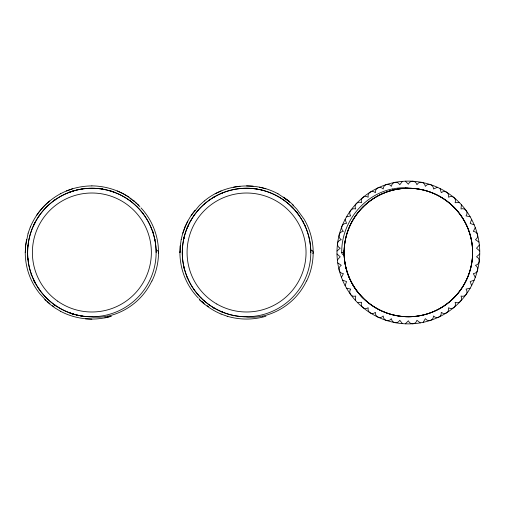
<?xml version="1.0" encoding="UTF-8"?>
<svg xmlns="http://www.w3.org/2000/svg" width="505" height="505" viewBox="0 0 505 505"><rect width="100%" height="100%" fill="white"/><g stroke="black" fill="none" stroke-linecap="round" stroke-linejoin="round"><path stroke-width="0.76" d="M362.887 297.893A64.287 64.268 -43.6 0 1 344.12 252.5L344.113 251.976M343.596 252.443L344.113 252.184M344.006 254.88L343.608 254.823A2.38 2.38 0 0 1 341.733 252.5C341.26 222.951 363.316 194.703 392.48 188.927M344.113 252.001L344.151 250.234M336.993 251.029L336.993 253.971A71.388 71.388 0 0 0 337.372 259.987L337.738 262.903A71.388 71.388 0 0 0 341.462 277.409L342.541 280.142A71.388 71.388 0 0 0 345.111 285.596L346.525 288.172A71.388 71.388 0 0 0 355.331 300.286L357.338 302.432A71.388 71.388 0 0 0 402.416 323.642L405.351 323.825A71.388 71.388 0 0 0 420.293 322.884L423.184 322.335A71.388 71.388 0 0 0 470.199 288.172L471.613 285.596A71.388 71.388 0 0 0 474.182 280.142L475.262 277.409A71.388 71.388 0 0 0 479.737 253.971L479.737 251.029A71.388 71.388 0 0 0 479.359 245.013L478.986 242.097A71.388 71.388 0 0 0 475.262 227.591L474.182 224.858A71.388 71.388 0 0 0 471.613 219.404L470.199 216.828A71.388 71.388 0 0 0 461.4 204.714L459.386 202.568A71.388 71.388 0 0 0 440.082 188.548L437.418 187.292A71.388 71.388 0 0 0 405.351 181.175L402.416 181.358A71.388 71.388 0 0 0 346.525 216.828L345.111 219.404A71.388 71.388 0 0 0 336.993 251.029L340.187 248.214C336.021 246.427 336.784 240.393 341.26 239.698C337.353 237.407 338.868 231.517 343.394 231.391C339.802 228.626 342.043 222.97 346.556 223.412L345.111 219.404M39.541 293.373C33.084 285.287 28.596 275.648 26.55 265.504A65.814 65.814 0 0 1 25.25 252.5L25.572 245.973L26.538 239.496M25.484 252.475L25.578 245.967L28.128 233.159M355.331 300.286L355.728 296.044C351.474 297.596 347.894 292.673 350.685 289.1L346.525 288.172M461.4 204.714L460.996 208.956C465.25 207.404 468.829 212.327 466.039 215.9L470.199 216.828M180.272 245.979L181.2 239.503M181.232 239.515C183.372 228.809 188.188 218.715 195.044 210.232M28.147 233.177L30.325 226.998M182.816 233.177L185.019 227.023M345.111 285.596L346.556 281.588L342.541 280.142M471.613 219.404L470.174 223.412L474.182 224.858M187.197 227.85L187.816 226.404M30.35 227.023C34.529 216.935 41.227 207.972 49.616 200.996M184.994 227.004L187.791 221.095M151.992 281.014L153.362 277.984A65.738 65.738 0 0 0 158.507 252.5C158.557 236.144 152.201 219.871 141.028 207.921M306.661 281.014L308.031 277.984A65.738 65.738 0 0 0 313.176 252.5C313.195 241.049 310.133 229.623 304.401 219.713M33.797 224.971L35.217 222.149M341.462 277.409L343.394 273.609C338.868 273.483 337.353 267.593 341.26 265.302L337.738 262.903M475.262 227.591L473.33 231.391C477.856 231.517 479.371 237.407 475.464 239.698L478.986 242.097M423.184 322.335L425.349 318.661C427.88 322.424 433.669 320.542 433.511 316.01C436.49 319.425 441.995 316.831 441.269 312.361C444.659 315.373 449.797 312.109 448.516 307.766C452.253 310.329 456.943 306.447 455.125 302.293C459.152 304.37 463.319 299.932 460.996 296.044C465.25 297.596 468.829 292.673 466.039 289.1L470.199 288.172M36.499 215.509C42.622 206.482 50.885 198.951 60.474 193.743M191.174 215.509L199.443 205.39L204.285 200.996M402.416 181.358L399.802 184.729C397.763 180.683 391.785 181.825 391.375 186.339C388.844 182.576 383.055 184.458 383.213 188.99C380.233 185.575 374.729 188.169 375.455 192.639C372.065 189.627 366.927 192.891 368.208 197.234C364.471 194.671 359.787 198.553 361.599 202.707C357.572 200.63 353.405 205.068 355.728 208.956C351.474 207.404 347.894 212.327 350.685 215.9L346.525 216.828M337.372 259.987L340.187 256.786L336.993 253.971M479.359 245.013L476.537 248.214L479.737 251.029M405.351 323.825L408.362 320.808C409.877 325.081 415.956 324.696 416.922 320.271L420.293 322.884M479.737 253.971L476.537 256.786C480.703 258.573 479.939 264.607 475.464 265.302C479.371 267.593 477.856 273.483 473.33 273.609L475.262 277.409M204.298 201.028C224.46 184.054 254.855 181.131 277.952 193.775M208.716 200.51L209.569 199.898M54.9 199.898L55.765 199.298M213.539 197.316L214.448 196.786M60.48 193.775C70.1 188.599 80.977 185.973 91.891 185.909M215.155 193.775L221.057 190.985M437.418 187.292L433.511 188.99C433.669 184.458 427.88 182.576 425.349 186.339C424.945 181.825 418.967 180.683 416.922 184.729C415.956 180.304 409.877 179.919 408.362 184.192L405.351 181.175M69.28 192.291L70.264 191.925M474.182 280.142L470.174 281.588L471.613 285.596M66.389 190.985L72.537 188.782M70.763 191.755L71.754 191.408M25.25 252.5L25.263 252.506A2.38 2.38 0 0 1 25.502 251.427M198.156 297.862C189.583 288.98 183.656 277.605 181.226 265.504A65.814 65.814 0 0 1 179.925 252.5L179.938 252.506A2.38 2.38 0 0 1 180.026 251.812M72.259 191.25L73.263 190.934M104.87 317.834L111.22 316.244C94.498 321.313 75.889 319.482 60.474 311.25M265.895 316.244C253.346 319.993 239.755 320 227.206 316.244M233.026 189.615L234.055 189.4M107.761 316.073L104.585 316.654A54.976 54.976 0 0 1 99.542 317.203L93.374 317.14A14.058 14.058 0 0 1 92.964 317.089L92.832 317.071A5.258 5.258 0 0 1 92.068 316.913L91.878 316.805M262.43 316.073L259.261 316.654A54.976 54.976 0 0 1 254.217 317.203L248.043 317.14A14.058 14.058 0 0 1 247.633 317.089L247.5 317.071A5.258 5.258 0 0 1 246.737 316.913L246.566 316.818M233.569 187.191L240.033 186.231M459.386 202.568L455.125 202.707C456.943 198.553 452.253 194.671 448.516 197.234C449.797 192.891 444.659 189.627 441.269 192.639L440.082 188.548M357.338 302.432L361.599 302.293C359.787 306.447 364.471 310.329 368.208 307.766C366.927 312.109 372.065 315.373 375.455 312.361C374.729 316.831 380.233 319.425 383.213 316.01C383.055 320.542 388.844 322.424 391.375 318.661C391.785 323.175 397.763 324.317 399.802 320.271L402.416 323.642M472.617 252.557A64.287 64.268 1.4 0 1 453.787 297.925A64.287 64.268 46.4 0 1 408.362 316.742A64.287 64.268 -88.6 0 1 362.937 297.925A64.287 64.268 -0.7 0 1 344.113 252.557L341.759 252.506M405.559 187.753L405.363 187.746A48.512 48.512 0 0 0 392.511 189.059M246.56 185.909L253.087 186.231M91.878 185.872C104.958 186.01 117.968 189.88 128.895 197.101M85.358 318.794L91.885 319.109M252.91 188.472L253.958 188.592M311.067 250.133L311.257 250.164A2.38 2.38 0 0 1 312.841 253.725M156.392 250.133L156.588 250.164A2.38 2.38 0 0 1 158.324 253.409M101.896 188.946L102.932 189.11M80.794 316.061L81.835 316.231M232.874 315.556L233.91 315.77M76.148 315.076L77.17 315.322M259.551 187.191L265.889 188.782M73.092 314.236L70.088 313.239M221.051 314.041L227.225 316.244M222.408 312.039L221.91 311.837M117.375 190.978L123.277 193.775L128.882 197.133L134.134 201.028M221.064 314.041C213.022 310.651 205.661 305.727 199.443 299.604L204.304 303.991M213.325 307.829L214.234 308.366M277.958 193.743L288.822 200.996L293.645 205.415M60.486 311.25L54.862 307.886L49.616 303.991L44.768 299.604M54.666 305.241L55.537 305.841M284.605 198.408L287.25 200.302M129.93 198.408L131.268 199.336M207.164 305.658L208.496 306.592M52.488 305.658L53.827 306.592M283.558 197.133L288.803 201.028M132.575 200.302L133.863 201.299M288.538 201.299L289.794 202.322M49.894 303.701L47.394 301.618M135.125 202.322L136.356 203.382M202.069 301.618L203.307 302.678M134.141 200.996L138.976 205.415M292.237 204.475L296.429 208.729M137.568 204.475L138.351 205.219M45.406 299.781L46.189 300.525M138.749 205.592L139.898 206.741M198.913 298.638L199.683 299.408M45.008 299.408L39.882 293.79M296.795 209.133L304.124 219.239M408.381 188.22L407.093 187.885A22.378 22.378 0 0 0 405.559 187.759M34.176 281.481L34.902 282.888M33.481 280.06L33.942 281.007M187.077 277.649L187.494 278.621M31.051 274.202L31.424 275.193M152.712 231.353L153.053 232.35M183.643 267.113L183.889 268.142M27.592 258.775L27.674 259.564M344.151 254.722L344.113 252.614L344.113 254.873M310.802 252.5L310.758 250.12A64.28 64.268 -44.3 0 0 292.023 207.107M156.127 252.5L156.083 250.12A64.287 64.268 -44.3 0 0 137.354 207.107M344.12 252.5A64.28 64.268 43.6 0 1 362.887 207.107M344.814 261.981A64.287 64.268 -1.4 0 0 362.937 297.925A64.287 64.268 -46.4 0 0 408.362 316.742M344.429 258.85A64.287 64.268 -1.4 0 1 344.113 252.557M453.787 297.925A64.287 64.268 88.6 0 1 408.419 316.755M453.837 297.893A64.287 64.268 43.6 0 0 472.604 252.5A64.287 64.268 -43.6 0 0 453.837 207.107M416.189 188.737A64.287 64.268 -46.4 0 1 453.755 207.031A64.287 64.268 -1.4 0 1 472.617 252.443M344.113 252.443A64.287 64.268 1.4 0 1 362.937 207.075A64.287 64.268 46.4 0 1 408.362 188.258A64.287 64.268 -46.4 0 1 413.071 188.428M362.937 207.075A64.287 64.268 88.6 0 1 408.305 188.245M408.419 188.245A64.287 64.268 -88.6 0 1 453.793 207.075M54.887 305.026A64.249 64.249 0 0 0 155.868 258.276A64.249 64.249 0 0 0 64.886 194.198A64.249 64.249 0 0 0 54.887 305.026A64.287 64.268 -45.7 0 0 55.575 305.512M91.935 188.245A64.287 64.268 -89.3 0 1 137.303 207.075M91.796 316.818A64.287 64.268 -89.3 0 1 46.428 297.994M143.048 213.64A64.28 64.268 -44.3 0 1 143.521 214.272M151.254 227.963A64.28 64.268 -44.3 0 1 151.55 228.696M152.649 231.65A64.28 64.268 -44.3 0 1 152.901 232.401M154.745 239.25A64.28 64.268 -44.3 0 1 154.902 240.02M46.34 297.918A64.28 64.268 -44.3 0 1 27.573 252.525M27.623 252.443A64.287 64.268 0.7 0 1 46.454 207.075A64.287 64.268 45.7 0 1 91.878 188.258M142.984 213.571A64.287 64.268 -0.7 0 1 143.458 214.196M151.216 227.862A64.287 64.268 -0.7 0 1 151.513 228.595M152.611 231.549A64.287 64.268 -0.7 0 1 152.863 232.294M154.726 239.136A64.287 64.268 -0.7 0 1 154.883 239.913M81.715 315.934A64.287 64.268 -45.7 0 1 80.945 315.808M77.088 315.019A64.287 64.268 -45.7 0 1 76.324 314.836M73.282 313.996A64.287 64.268 -45.7 0 1 69.545 312.74M102.067 188.996A64.287 64.268 -45.7 0 1 102.837 189.129M110.5 190.941A64.287 64.268 -45.7 0 1 114.237 192.197M130.132 200.794A64.287 64.268 -45.7 0 1 130.763 201.268M54.843 200.005A64.287 64.268 89.3 0 1 55.493 199.551M69.444 192.298A64.287 64.268 89.3 0 1 73.174 191.035M76.211 190.189A64.287 64.268 89.3 0 1 76.981 190M80.838 189.205A64.287 64.268 89.3 0 1 82.397 188.952M27.939 246.232A64.287 64.268 44.3 0 1 28.021 245.449M29.359 237.71A64.287 64.268 44.3 0 1 29.542 236.94M31.367 230.911A64.287 64.268 44.3 0 1 31.638 230.166M33.778 225.078A64.287 64.268 44.3 0 1 35.192 222.263M38.866 216.197A64.287 64.268 44.3 0 1 39.314 215.547M39.384 289.535A64.287 64.268 -0.7 0 1 38.929 288.885M35.243 282.832A64.287 64.268 -0.7 0 1 33.822 280.022M31.676 274.941A64.287 64.268 -0.7 0 1 31.405 274.196M29.568 268.168A64.287 64.268 -0.7 0 1 29.378 267.397M28.027 259.639A64.287 64.268 -0.7 0 1 27.939 258.85M151.841 280.944A64.16 64.16 0 0 1 107.78 316.18M33.822 224.977A64.287 64.268 1.5 0 1 35.243 222.162M110.014 190.865A64.287 64.268 -69.7 0 1 111.409 191.294M82.397 316.048A64.287 64.268 -88.6 0 1 80.838 315.795M73.686 314.116A64.287 64.268 -88.6 0 1 72.31 313.693M35.192 282.737A64.287 64.268 -43.6 0 1 33.778 279.921M28.015 259.526A64.287 64.268 -20.3 0 1 27.933 258.737M209.556 305.026A64.249 64.249 0 0 0 310.537 258.276A64.249 64.249 0 0 0 219.555 194.198A64.249 64.249 0 0 0 209.556 305.026A64.287 64.268 -45.7 0 1 208.956 304.603M291.978 207.075A64.287 64.268 -89.3 0 0 246.604 188.245A64.287 64.268 45.7 0 0 201.154 207.025A64.287 64.268 0.7 0 0 182.299 252.443M246.472 316.818A64.287 64.268 -89.3 0 1 201.097 297.994M201.015 297.918A64.28 64.268 -44.3 0 1 182.248 252.525M197.916 294.478A64.287 64.268 -0.7 0 1 197.411 293.878M194.507 290.173A64.287 64.268 -0.7 0 1 193.604 288.885M187.841 278.59A64.287 64.268 -0.7 0 1 187.216 277.138M184.243 268.168A64.287 64.268 -0.7 0 1 183.877 266.634M292.041 207.05A64.287 64.268 -0.7 0 1 293.676 208.742M296.258 211.696A64.287 64.268 -0.7 0 1 298.657 214.802M302.489 220.761A64.287 64.268 -0.7 0 1 303.252 222.137M304.666 224.952A64.287 64.268 -0.7 0 1 305.329 226.385M234.074 315.524A64.287 64.268 -45.7 0 1 233.297 315.366M222.749 312.172A64.287 64.268 -45.7 0 1 221.291 311.572M214.246 308.037A64.287 64.268 -45.7 0 1 213.571 307.64M205.226 301.7A64.287 64.268 -45.7 0 1 204.033 300.671M252.847 188.498A64.287 64.268 -45.7 0 1 253.624 188.58M255.959 188.883A64.287 64.268 -45.7 0 1 257.512 189.129M261.369 189.918A64.287 64.268 -45.7 0 1 262.133 190.101M284.17 200.327A64.287 64.268 -45.7 0 1 284.807 200.794M290.268 205.32A64.287 64.268 -45.7 0 1 291.41 206.406M203.982 204.386A64.287 64.268 89.3 0 1 205.169 203.357M208.881 200.46A64.287 64.268 89.3 0 1 209.518 199.999M213.476 197.423A64.287 64.268 89.3 0 1 214.152 197.019M221.184 193.472A64.287 64.268 89.3 0 1 222.642 192.866M233.19 189.653A64.287 64.268 89.3 0 1 233.96 189.495M183.852 238.48A64.287 64.268 44.3 0 1 184.218 236.94M187.481 227.237A64.287 64.268 44.3 0 1 188.119 225.792M190.24 221.569A64.287 64.268 44.3 0 1 191.016 220.199M193.541 216.197A64.287 64.268 44.3 0 1 194.444 214.909M197.354 211.178A64.287 64.268 44.3 0 1 197.865 210.572M306.51 280.944A64.16 64.16 0 0 1 262.455 316.18M187.216 227.862A64.287 64.268 1.5 0 1 187.841 226.41M180.241 245.973L180.001 252.513L180.253 245.967M184.23 236.832L183.864 238.366A64.287 64.268 1.5 0 1 184.243 236.832M376.238 308.138A64.249 64.249 0 0 0 472.611 252.5A64.249 64.249 0 0 0 376.238 196.862A64.249 64.249 0 0 0 376.238 308.138M57.627 301.138A59.489 59.489 0 0 0 151.128 257.847A59.489 59.489 0 0 0 66.881 198.516A59.489 59.489 0 0 0 57.627 301.138M216.809 304.016A59.489 59.489 0 0 0 306.043 252.5A59.489 59.489 0 0 0 216.809 200.984A59.489 59.489 0 0 0 216.809 304.016"/></g></svg>
